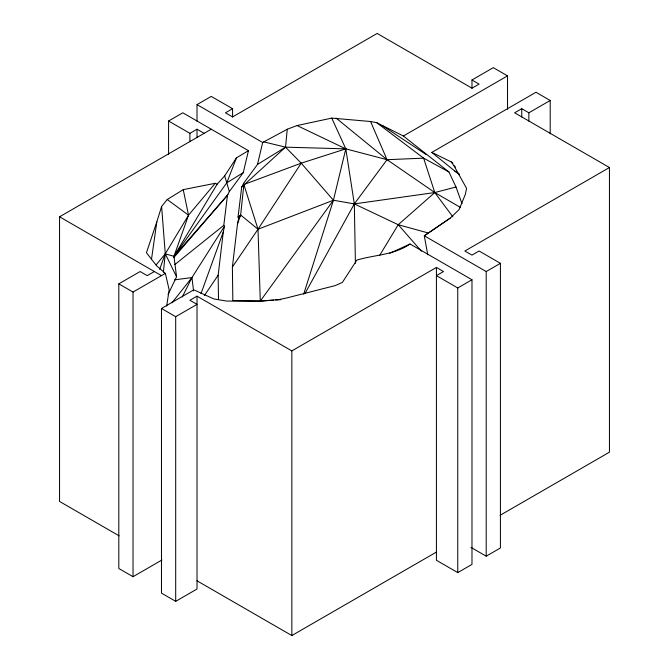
<?xml version="1.0" encoding="UTF-8"?>
<svg xmlns="http://www.w3.org/2000/svg" width="669" height="669" viewBox="0 0 669 669"><rect width="100%" height="100%" fill="white"/><g stroke="black" fill="none" stroke-linecap="round" stroke-linejoin="round"><path stroke-width="1" d="M462.02 203.694L455.99 186.994L448.941 171.975L403.365 135.999L376.664 122.653L370.551 121.507L331.765 118.104L297.036 125.546L287.269 129.226L285.529 147.163L241.693 187.036L238.022 217.141L238.741 218.052L237.528 223.689L232.386 267.023L232.837 300.59L260.283 301.067L273.638 300.164M163.37 272.25L165.276 253.819L161.605 206.47L167.233 199.521L183.239 189.636L215.234 183.289L217.132 184.192L224.667 175.888L236.466 157.825L248.45 150.684L182.804 112.793L168.58 121.005L168.58 154.372M237.528 223.689L240.656 215.025L243.867 184.51L243.541 183.381L257.49 164.457L285.529 147.163L345.806 148.861L387.05 159.69L423.611 158.152L448.941 171.975M218.495 299.612L218.161 275.202L223.304 231.875L224.516 226.231L223.797 225.328L227.468 195.223L229.325 191.568L243.265 172.644L248.45 150.684M151.445 259.622L156.814 221.899L161.605 206.47M166.648 306.118L169.157 289.886L165.368 273.387L156.755 265.919L146.436 252.74L156.814 221.899M257.49 164.457L262.674 142.497L287.269 129.226M331.765 118.104L345.806 148.861L333.421 200.24L303.659 294.26M215.234 183.289L188.533 215.184L173.965 256.319L176.549 276.757L168.07 294.519M200.993 293.658L223.304 231.875M159.598 269.431L165.276 253.819L188.533 215.184L183.239 189.636M156.103 264.941L165.276 253.819L173.965 256.319L226.783 182.813L236.466 157.825M242.22 186.392L243.541 183.381M182.277 296.961L191.944 277.551L224.516 226.231M304.922 293.641L354.319 203.903L387.05 159.69L370.551 121.507M217.132 184.192L173.965 256.319L228.004 194.57M379.515 255.642L398.231 224.717L434.791 192.547L455.99 186.994M238.741 218.052L240.656 215.025L258.008 229.233L260.283 301.067L333.421 200.24L354.319 203.903L398.231 224.717L428.369 233.013M355.415 263.277L354.319 203.903L345.806 148.861L301.209 163.177L258.008 229.233L232.386 267.023M204.329 295.614L218.161 275.202M172.042 302.764L191.944 277.551L193.558 290.906M173.781 257.59L227.468 195.223M241.693 187.036L243.867 184.51L301.209 163.177L333.421 200.24L258.008 229.233L243.867 184.51M427.75 254.797L424.288 235.789L450.17 218.169L459.126 209.539L465.348 194.353L466.586 188.399L453.916 165.636L451.232 161.915L431.806 152.398L535.969 92.263L550.194 100.475L550.194 133.842M174.868 264.548L223.797 225.328M238.022 217.141L240.656 215.025M450.17 218.169L424.288 235.789L486.196 271.539L486.196 556.182L470.909 547.359M229.325 191.568L226.783 182.813L243.265 172.644M197.02 121.29L197.02 104.607L211.245 96.403L232.578 108.713L232.578 117.058M168.58 121.005L189.912 133.323L197.02 129.217L204.137 133.323M232.578 108.713L225.47 112.818L232.578 116.924L377.165 33.45L471.98 88.191L479.088 84.085L471.98 79.979L471.98 88.316M119.141 535.844L59.549 501.441L59.549 216.798L211.245 129.217M161.998 559.978L133.031 576.703L118.806 568.499L118.806 283.848L140.139 271.539L147.247 275.636L154.363 271.539M471.98 79.979L493.304 67.661L507.528 75.873L507.528 109.239M118.806 283.848L133.031 292.06L165.368 273.387M403.365 135.999L507.528 75.873M161.472 308.484L175.696 316.696L197.02 304.378L189.912 300.272L197.02 296.166L197.02 589.021L175.696 601.339L161.472 593.127L161.472 308.484L193.809 289.811L213.879 298.959L226.565 301.067L260.258 301.142L279.433 299.503L286.85 297.922L335.303 285.571L342.361 282.427L356.853 260.082C374.657 254.755 394.284 255.04 410.064 244.001L471.98 279.742L471.98 564.393L457.755 572.597L436.422 560.288L436.422 267.433L443.53 271.539L436.422 275.636L457.755 287.954L471.98 279.742M550.194 100.475L528.861 112.793L521.753 108.687L514.637 112.793L609.451 167.534L609.451 452.177L500.111 515.306M197.02 296.166L291.835 350.907L436.422 267.433M609.451 167.534L464.863 251.009L471.98 255.115L479.088 251.009L500.42 263.327L500.42 547.97L486.196 556.182M486.196 271.539L500.42 263.327M197.02 580.809L291.835 635.55L436.422 552.076M389.709 253.317L410.064 244.001M354.319 203.903L434.791 192.547L460.598 207.524M174.55 279.859L191.944 277.551M275.695 300.021L280.829 299.679M263.728 141.861L285.529 147.163L301.209 163.177M297.036 125.546L345.806 148.861M262.674 142.497L197.02 104.607M59.549 216.798L161.472 275.636M431.806 152.398L454.828 171.08L459.168 173.948M382.902 125.973L426.379 154.69M452.871 216.865L434.791 192.547L387.05 159.69L336.114 118.087M167.233 199.521L188.533 215.184M376.664 122.653L423.611 158.152L434.791 192.547M454.828 171.08L459.662 174.785M451.232 161.915L452.854 163.219M453.916 165.636L455.422 167.074M398.231 224.717L421.487 251.235M165.276 253.819L176.549 276.757M224.667 175.888L226.783 182.813M528.861 112.793L528.861 121.131M521.753 108.687L521.753 117.033M457.755 287.954L457.755 572.597M291.835 350.907L291.835 635.55M197.02 129.217L197.02 137.555M189.912 133.323L189.912 141.661M175.696 316.696L175.696 601.339M133.031 292.06L133.031 576.703"/></g></svg>
